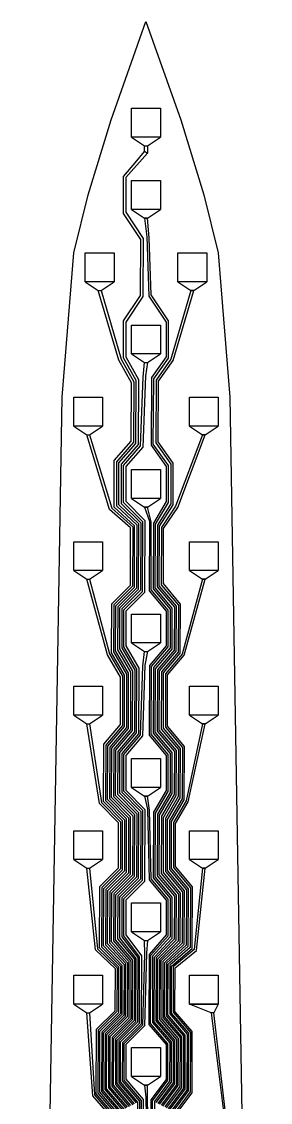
# Model space of a CAD drawing. Header units: inches. Extents: x 106592 to 209533, y 57057 to 74911.
# Drawn here: x 182641.7 to 182727.7, y 74037.4 to 74411.4 of the extents above; entities that cross this region are included whole.
import ezdxf

# ---------------------------------------------------------------- set-up
doc = ezdxf.new("R2010")
doc.units = ezdxf.units.IN
doc.header["$MEASUREMENT"] = 0
for name, color, linetype in [('metal', 221, 'Continuous'), ('nitride window', 40, 'Continuous'), ('profile', 140, 'Continuous')]:
    doc.layers.add(name, color=color, linetype=linetype)

msp = doc.modelspace()

# ---------------------------------------------------------------- linework, layer by layer
at = {"layer": 'metal'}
for points in [[(182679.71, 74381.39), (182689.71, 74381.39), (182689.71, 74371.39), (182679.71, 74371.39)], [(182689.71, 74371.39), (182679.71, 74371.39), (182684.21, 74368.39), (182685.21, 74368.39), (182689.71, 74371.39)], [(182684.21, 74368.39), (182685.21, 74368.39), (182685.21, 74365.89), (182684.21, 74366.39)], [(182679.71, 74356.39), (182689.71, 74356.39), (182689.71, 74346.39), (182679.71, 74346.39)], [(182689.71, 74346.39), (182679.71, 74346.39), (182684.21, 74343.39), (182685.21, 74343.39), (182689.71, 74346.39)], [(182663.71, 74331.39), (182673.71, 74331.39), (182673.71, 74321.39), (182663.71, 74321.39)], [(182695.71, 74331.39), (182705.71, 74331.39), (182705.71, 74321.39), (182695.71, 74321.39)], [(182673.71, 74321.39), (182663.71, 74321.39), (182668.21, 74318.39), (182669.21, 74318.39), (182673.71, 74321.39)], [(182705.71, 74321.39), (182695.71, 74321.39), (182700.21, 74318.39), (182701.21, 74318.39), (182705.71, 74321.39)], [(182679.71, 74306.39), (182689.71, 74306.39), (182689.71, 74296.39), (182679.71, 74296.39)], [(182689.71, 74296.39), (182679.71, 74296.39), (182684.21, 74293.39), (182685.21, 74293.39), (182689.71, 74296.39)], [(182659.71, 74281.39), (182669.71, 74281.39), (182669.71, 74271.39), (182659.71, 74271.39)], [(182699.71, 74281.39), (182709.71, 74281.39), (182709.71, 74271.39), (182699.71, 74271.39)], [(182669.71, 74271.39), (182659.71, 74271.39), (182664.21, 74268.39), (182665.21, 74268.39), (182669.71, 74271.39)], [(182709.71, 74271.39), (182699.71, 74271.39), (182704.21, 74268.39), (182705.21, 74268.39), (182709.71, 74271.39)], [(182679.71, 74256.39), (182689.71, 74256.39), (182689.71, 74246.39), (182679.71, 74246.39)], [(182689.71, 74246.39), (182679.71, 74246.39), (182684.21, 74243.39), (182685.21, 74243.39), (182689.71, 74246.39)], [(182659.71, 74231.39), (182669.71, 74231.39), (182669.71, 74221.39), (182659.71, 74221.39)], [(182699.71, 74231.39), (182709.71, 74231.39), (182709.71, 74221.39), (182699.71, 74221.39)], [(182669.71, 74221.39), (182659.71, 74221.39), (182664.21, 74218.39), (182665.21, 74218.39), (182669.71, 74221.39)], [(182709.71, 74221.39), (182699.71, 74221.39), (182704.21, 74218.39), (182705.21, 74218.39), (182709.71, 74221.39)], [(182679.71, 74206.39), (182689.71, 74206.39), (182689.71, 74196.39), (182679.71, 74196.39)], [(182689.71, 74196.39), (182679.71, 74196.39), (182684.21, 74193.39), (182685.21, 74193.39), (182689.71, 74196.39)], [(182659.71, 74181.39), (182669.71, 74181.39), (182669.71, 74171.39), (182659.71, 74171.39)], [(182699.71, 74181.39), (182709.71, 74181.39), (182709.71, 74171.39), (182699.71, 74171.39)], [(182669.71, 74171.39), (182659.71, 74171.39), (182664.21, 74168.39), (182665.21, 74168.39), (182669.71, 74171.39)], [(182709.71, 74171.39), (182699.71, 74171.39), (182704.21, 74168.39), (182705.21, 74168.39), (182709.71, 74171.39)], [(182679.71, 74156.39), (182689.71, 74156.39), (182689.71, 74146.39), (182679.71, 74146.39)], [(182689.71, 74146.39), (182679.71, 74146.39), (182684.21, 74143.39), (182685.21, 74143.39), (182689.71, 74146.39)], [(182659.71, 74131.39), (182669.71, 74131.39), (182669.71, 74121.39), (182659.71, 74121.39)], [(182699.71, 74131.39), (182709.71, 74131.39), (182709.71, 74121.39), (182699.71, 74121.39)], [(182669.71, 74121.39), (182659.71, 74121.39), (182664.21, 74118.39), (182665.21, 74118.39), (182669.71, 74121.39)], [(182709.71, 74121.39), (182699.71, 74121.39), (182704.21, 74118.39), (182705.21, 74118.39), (182709.71, 74121.39)], [(182679.71, 74106.39), (182689.71, 74106.39), (182689.71, 74096.39), (182679.71, 74096.39)], [(182689.71, 74096.39), (182679.71, 74096.39), (182684.21, 74093.39), (182685.21, 74093.39), (182689.71, 74096.39)], [(182659.71, 74081.39), (182669.71, 74081.39), (182669.71, 74071.39), (182659.71, 74071.39)], [(182699.71, 74081.39), (182709.71, 74081.39), (182709.71, 74071.39), (182699.71, 74071.39)], [(182669.71, 74071.39), (182659.71, 74071.39), (182664.21, 74068.39), (182665.21, 74068.39), (182669.71, 74071.39)], [(182699.71, 74071.39), (182709.71, 74071.39), (182708.21, 74068.39), (182707.21, 74068.39), (182699.71, 74071.39)], [(182679.71, 74056.39), (182689.71, 74056.39), (182689.71, 74046.39), (182679.71, 74046.39)], [(182689.71, 74046.39), (182679.71, 74046.39), (182684.21, 74043.39), (182685.21, 74043.39), (182689.71, 74046.39)]]:
    msp.add_lwpolyline(points, close=True, dxfattribs=at)
for points in [[(182679.51, 74036.29), (182673.51, 74043.29), (182673.56, 74059.58), (182680.03, 74066.03), (182680.11, 74086.59), (182674.21, 74093.64), (182674.26, 74109.22), (182680.73, 74115.67), (182680.81, 74136.94), (182674.21, 74143.64), (182674.26, 74159.22), (182680.03, 74166.03), (182680.11, 74186.59), (182675.61, 74194.34), (182675.64, 74208.5), (182682.12, 74214.95), (182682.21, 74237.64), (182675.31, 74244.19), (182675.35, 74258.65), (182681.22, 74265.41), (182681.31, 74287.19), (182676.91, 74294.99), (182676.93, 74307.83), (182682.84, 74316.65), (182682.91, 74335.99), (182676.91, 74344.99), (182676.93, 74357.83), (182680.96, 74362.47), (182684.21, 74366.39), (182685.21, 74365.89), (182677.73, 74357.42), (182677.71, 74345.39), (182683.71, 74336.39), (182683.64, 74316.23), (182677.73, 74307.42), (182677.71, 74295.39), (182682.11, 74287.59), (182682.02, 74265), (182676.14, 74258.24), (182676.11, 74244.59), (182682.91, 74237.99), (182682.81, 74214.59), (182676.34, 74208.14), (182676.31, 74194.69), (182680.81, 74186.94), (182680.73, 74165.67), (182674.95, 74158.86), (182674.91, 74143.99), (182681.51, 74137.29), (182681.42, 74115.31), (182674.95, 74108.86), (182674.91, 74093.99), (182680.71, 74086.89), (182680.63, 74065.72), (182674.16, 74059.27), (182674.11, 74043.59), (182680.11, 74036.59)], [(182689.39, 74036.74), (182694.67, 74043.81), (182694.71, 74058.89), (182688.71, 74065.89), (182688.8, 74087.05), (182695.17, 74093.55), (182695.21, 74109.14), (182689.31, 74116.19), (182689.39, 74136.74), (182693.78, 74144.27), (182693.81, 74158.44), (182687.91, 74165.49), (182688, 74187.46), (182693.78, 74194.27), (182693.81, 74208.44), (182687.91, 74215.49), (182688, 74237.46), (182692.49, 74244.94), (182692.51, 74257.79), (182687.2, 74265.19), (182687.41, 74287.77), (182692.49, 74294.94), (182692.51, 74307.79), (182686.51, 74316.79), (182685.79, 74336.54), (182685.21, 74343.39), (182685.21, 74343.39), (182684.21, 74343.39), (182685, 74336.95), (182685.71, 74316.39), (182691.71, 74307.39), (182691.7, 74295.36), (182686.61, 74288.19), (182686.51, 74264.79), (182691.71, 74257.39), (182691.7, 74245.36), (182687.31, 74237.82), (182687.21, 74215.14), (182693.11, 74208.09), (182693.09, 74194.63), (182687.31, 74187.82), (182687.21, 74165.14), (182693.11, 74158.09), (182693.09, 74144.63), (182688.7, 74137.1), (182688.61, 74115.84), (182694.51, 74108.79), (182694.48, 74093.91), (182688.2, 74087.36), (182688.11, 74065.59), (182694.11, 74058.59), (182694.08, 74044.12), (182688.8, 74037.05)], [(182678.31, 74035.69), (182672.31, 74042.69), (182672.37, 74060.2), (182678.84, 74066.65), (182678.91, 74085.99), (182672.81, 74092.94), (182672.87, 74109.94), (182679.34, 74116.39), (182679.41, 74136.24), (182672.81, 74142.94), (182672.87, 74159.94), (182678.64, 74166.75), (182678.71, 74185.89), (182674.21, 74193.64), (182674.26, 74209.22), (182680.73, 74215.67), (182680.73, 74236.89), (182673.71, 74243.39), (182673.76, 74259.48), (182679.64, 74266.23), (182679.71, 74286.39), (182675.31, 74294.19), (182668.21, 74318.39), (182668.21, 74318.39), (182669.21, 74318.39), (182676.11, 74294.59), (182680.51, 74286.79), (182680.43, 74265.82), (182674.55, 74259.06), (182674.51, 74243.79), (182681.51, 74237.29), (182681.42, 74215.31), (182674.95, 74208.86), (182674.91, 74193.99), (182679.41, 74186.24), (182679.34, 74166.39), (182673.56, 74159.58), (182673.51, 74143.29), (182680.11, 74136.59), (182680.03, 74116.03), (182673.56, 74109.58), (182673.51, 74093.29), (182679.51, 74086.29), (182679.44, 74066.34), (182672.97, 74059.89), (182672.91, 74042.99), (182678.91, 74035.99)], [(182690.58, 74036.12), (182695.87, 74043.19), (182695.91, 74059.49), (182689.91, 74066.49), (182689.99, 74086.43), (182696.56, 74092.83), (182696.61, 74109.84), (182690.71, 74116.89), (182690.78, 74136.02), (182695.17, 74143.55), (182695.21, 74159.14), (182689.31, 74166.19), (182689.39, 74186.74), (182695.17, 74193.55), (182695.21, 74209.14), (182689.31, 74216.19), (182689.39, 74236.74), (182694.08, 74244.12), (182694.11, 74258.59), (182688.91, 74265.99), (182689, 74286.95), (182694.08, 74294.12), (182701.21, 74318.39), (182701.21, 74318.39), (182700.21, 74318.39), (182693.29, 74294.53), (182688.2, 74287.36), (182688.11, 74265.59), (182693.31, 74258.19), (182693.29, 74244.53), (182688.7, 74237.1), (182688.61, 74215.84), (182694.51, 74208.79), (182694.48, 74193.91), (182688.7, 74187.1), (182688.61, 74165.84), (182694.51, 74158.79), (182694.48, 74143.91), (182690.09, 74136.38), (182690.01, 74116.54), (182695.91, 74109.49), (182695.87, 74093.19), (182689.39, 74086.74), (182689.31, 74066.19), (182695.31, 74059.19), (182695.27, 74043.5), (182689.99, 74036.43)], [(182680.71, 74036.89), (182674.71, 74043.89), (182674.75, 74058.96), (182681.22, 74065.41), (182681.31, 74087.19), (182675.61, 74094.34), (182675.64, 74108.5), (182682.12, 74114.95), (182682.21, 74137.64), (182675.61, 74144.34), (182675.64, 74158.5), (182681.42, 74165.31), (182681.51, 74187.29), (182677.01, 74195.04), (182677.03, 74207.78), (182683.51, 74214.23), (182683.61, 74238.34), (182676.91, 74244.99), (182676.93, 74257.83), (182682.81, 74264.59), (182683.71, 74288.39), (182684.21, 74293.39), (182684.21, 74293.39), (182685.21, 74293.39), (182684.51, 74288.79), (182683.61, 74264.17), (182677.73, 74257.42), (182677.73, 74245.39), (182684.31, 74238.69), (182684.2, 74213.86), (182677.73, 74207.42), (182677.71, 74195.39), (182682.21, 74187.64), (182682.12, 74164.95), (182676.34, 74158.14), (182676.31, 74144.69), (182682.91, 74137.99), (182682.81, 74114.59), (182676.34, 74108.14), (182676.31, 74094.69), (182681.91, 74087.49), (182681.82, 74065.1), (182675.35, 74058.65), (182675.31, 74044.19), (182681.31, 74037.19)], [(182677.11, 74035.09), (182671.11, 74042.09), (182671.18, 74060.82), (182677.65, 74067.26), (182677.71, 74085.39), (182671.41, 74092.24), (182671.48, 74110.66), (182677.95, 74117.11), (182678.01, 74135.54), (182671.41, 74142.24), (182671.48, 74160.66), (182677.25, 74167.47), (182677.31, 74185.19), (182672.81, 74192.94), (182672.87, 74209.94), (182679.34, 74216.39), (182679.41, 74236.24), (182672.11, 74242.59), (182664.21, 74268.39), (182664.21, 74268.39), (182665.21, 74268.39), (182672.91, 74242.99), (182680.11, 74236.59), (182680.03, 74216.03), (182673.56, 74209.58), (182673.51, 74193.29), (182678.01, 74185.54), (182677.95, 74167.11), (182672.17, 74160.3), (182672.11, 74142.59), (182678.71, 74135.89), (182678.64, 74116.75), (182672.17, 74110.3), (182672.11, 74092.59), (182678.31, 74085.69), (182678.25, 74066.96), (182671.77, 74060.51), (182671.71, 74042.39), (182677.71, 74035.39)], [(182691.77, 74035.51), (182697.06, 74042.57), (182697.11, 74060.09), (182691.11, 74067.09), (182691.18, 74085.82), (182697.95, 74092.11), (182698.01, 74110.54), (182692.11, 74117.59), (182692.17, 74135.3), (182696.56, 74142.83), (182696.61, 74159.84), (182690.71, 74166.89), (182690.78, 74186.02), (182696.56, 74192.83), (182696.61, 74209.84), (182690.71, 74216.89), (182690.78, 74236.02), (182695.67, 74243.29), (182705.21, 74268.39), (182705.21, 74268.39), (182704.21, 74268.39), (182694.87, 74243.71), (182690.09, 74236.38), (182690.01, 74216.54), (182695.91, 74209.49), (182695.87, 74193.19), (182690.09, 74186.38), (182690.01, 74166.54), (182695.91, 74159.49), (182695.87, 74143.19), (182691.48, 74135.66), (182691.41, 74117.24), (182697.31, 74110.19), (182697.25, 74092.47), (182690.58, 74086.12), (182690.51, 74066.79), (182696.51, 74059.79), (182696.46, 74042.88), (182691.18, 74035.82)], [(182688.2, 74037.36), (182693.48, 74044.43), (182693.51, 74058.29), (182687.51, 74065.29), (182687.61, 74087.67), (182693.78, 74094.27), (182693.81, 74108.44), (182687.91, 74115.49), (182688, 74137.46), (182692.39, 74144.99), (182692.41, 74157.74), (182686.51, 74164.79), (182686.61, 74188.19), (182692.39, 74194.99), (182692.41, 74207.74), (182686.51, 74214.79), (182686.51, 74238.24), (182685.21, 74243.39), (182685.21, 74243.39), (182684.21, 74243.39), (182685.92, 74238.55), (182685.81, 74214.44), (182691.71, 74207.39), (182691.7, 74195.36), (182685.92, 74188.55), (182685.81, 74164.44), (182691.71, 74157.39), (182691.7, 74145.36), (182687.31, 74137.82), (182687.21, 74115.14), (182693.11, 74108.09), (182693.09, 74094.63), (182687.01, 74087.98), (182686.91, 74064.99), (182692.91, 74057.99), (182692.89, 74044.74), (182687.61, 74037.67), (182687.51, 74015.29)], [(182675.91, 74034.49), (182669.91, 74041.49), (182669.99, 74061.43), (182676.46, 74067.88), (182676.51, 74084.79), (182670.01, 74091.54), (182670.09, 74111.38), (182676.56, 74117.83), (182676.61, 74134.84), (182670.01, 74141.54), (182670.09, 74161.38), (182675.87, 74168.19), (182675.91, 74184.49), (182671.41, 74192.24), (182664.21, 74218.39), (182664.21, 74218.39), (182665.21, 74218.39), (182672.11, 74192.59), (182676.61, 74184.84), (182676.56, 74167.83), (182670.78, 74161.02), (182670.71, 74141.89), (182677.31, 74135.19), (182677.25, 74117.47), (182670.78, 74111.02), (182670.71, 74091.89), (182677.11, 74085.09), (182677.06, 74067.57), (182670.58, 74061.12), (182670.51, 74041.79), (182676.51, 74034.79)], [(182692.97, 74034.89), (182698.25, 74041.96), (182698.31, 74060.69), (182692.31, 74067.69), (182692.37, 74085.2), (182699.34, 74091.39), (182699.41, 74111.24), (182693.51, 74118.29), (182693.56, 74134.58), (182697.95, 74142.11), (182698.01, 74160.54), (182692.11, 74167.59), (182692.17, 74185.3), (182697.95, 74192.11), (182705.21, 74218.39), (182705.21, 74218.39), (182704.21, 74218.39), (182697.25, 74192.47), (182691.48, 74185.66), (182691.41, 74167.24), (182697.31, 74160.19), (182697.25, 74142.47), (182692.87, 74134.94), (182692.81, 74117.94), (182698.71, 74110.89), (182698.64, 74091.75), (182691.77, 74085.51), (182691.71, 74067.39), (182697.71, 74060.39), (182697.65, 74042.26), (182692.37, 74035.2)], [(182681.82, 74015.1), (182681.91, 74037.49), (182675.91, 74044.49), (182675.94, 74058.34), (182682.41, 74064.79), (182682.51, 74087.79), (182677.01, 74095.04), (182677.03, 74107.78), (182683.51, 74114.23), (182683.61, 74138.34), (182677.01, 74145.04), (182677.03, 74157.78), (182682.81, 74164.59), (182683.61, 74188.34), (182684.21, 74193.39), (182684.21, 74193.39), (182685.21, 74193.39), (182684.31, 74188.69), (182683.51, 74164.23), (182677.73, 74157.42), (182677.71, 74145.39), (182684.31, 74138.69), (182684.2, 74113.86), (182677.73, 74107.42), (182677.71, 74095.39), (182683.11, 74088.09), (182683.01, 74064.48), (182676.54, 74058.03), (182676.51, 74044.79), (182682.51, 74037.79), (182682.41, 74014.79)], [(182674.71, 74033.89), (182668.71, 74040.89), (182668.8, 74062.05), (182675.27, 74068.5), (182675.31, 74084.19), (182668.61, 74090.84), (182668.7, 74112.1), (182675.17, 74118.55), (182675.21, 74134.14), (182668.61, 74140.84), (182664.21, 74168.39), (182664.21, 74168.39), (182665.21, 74168.39), (182669.31, 74141.19), (182675.91, 74134.49), (182675.87, 74118.19), (182669.39, 74111.74), (182669.31, 74091.19), (182675.91, 74084.49), (182675.87, 74068.19), (182669.39, 74061.74), (182669.31, 74041.19), (182675.31, 74034.19)], [(182694.16, 74034.27), (182699.44, 74041.34), (182699.51, 74061.29), (182693.51, 74068.29), (182693.56, 74084.58), (182700.73, 74090.67), (182700.81, 74111.94), (182694.91, 74118.99), (182694.95, 74133.86), (182699.34, 74141.39), (182705.21, 74168.39), (182705.21, 74168.39), (182704.21, 74168.39), (182698.64, 74141.75), (182694.26, 74134.22), (182694.21, 74118.64), (182700.11, 74111.59), (182700.03, 74091.03), (182692.97, 74084.89), (182692.91, 74067.99), (182698.91, 74060.99), (182698.84, 74041.65), (182693.56, 74034.58)], [(182686.91, 74014.99), (182687.01, 74037.98), (182692.29, 74045.05), (182692.31, 74057.69), (182686.31, 74064.69), (182686.42, 74088.29), (182692.39, 74094.99), (182692.41, 74107.74), (182686.51, 74114.79), (182685.92, 74138.55), (182685.21, 74143.39), (182685.21, 74143.39), (182684.21, 74143.39), (182685.23, 74138.91), (182685.81, 74114.44), (182691.71, 74107.39), (182691.7, 74095.36), (182685.82, 74088.6), (182685.71, 74064.39), (182691.71, 74057.39), (182691.7, 74045.36), (182686.42, 74038.29), (182686.31, 74014.69)], [(182673.51, 74033.29), (182667.51, 74040.29), (182667.61, 74062.67), (182674.08, 74069.12), (182674.11, 74083.59), (182667.21, 74090.14), (182664.21, 74118.39), (182664.21, 74118.39), (182665.21, 74118.39), (182667.91, 74090.49), (182674.71, 74083.89), (182674.67, 74068.81), (182668.2, 74062.36), (182668.11, 74040.59), (182674.11, 74033.59)], [(182695.35, 74033.65), (182700.63, 74040.72), (182700.71, 74061.89), (182694.71, 74068.89), (182694.75, 74083.96), (182702.12, 74089.95), (182705.21, 74118.39), (182705.21, 74118.39), (182704.21, 74118.39), (182701.42, 74090.31), (182694.16, 74084.27), (182694.11, 74068.59), (182700.11, 74061.59), (182700.03, 74041.03), (182694.75, 74033.96)], [(182683.01, 74014.48), (182683.11, 74038.09), (182677.11, 74045.09), (182677.13, 74057.73), (182683.61, 74064.17), (182684.31, 74088.69), (182684.21, 74093.39), (182684.21, 74093.39), (182685.21, 74093.39), (182684.91, 74088.99), (182684.2, 74063.86), (182677.73, 74057.42), (182677.73, 74045.39), (182683.71, 74038.39), (182683.61, 74014.17)], [(182672.31, 74032.69), (182666.31, 74039.69), (182664.21, 74068.39), (182664.21, 74068.39), (182665.21, 74068.39), (182666.91, 74039.99), (182672.91, 74032.99)], [(182712.29, 74032.73), (182708.21, 74068.39), (182708.21, 74068.39), (182707.21, 74068.39), (182711.7, 74032.42)], [(182685.71, 74014.39), (182685.23, 74038.91), (182685.21, 74043.39), (182685.21, 74043.39), (182684.21, 74043.39), (182684.63, 74039.22), (182685.11, 74014.09)]]:
    msp.add_lwpolyline(points, dxfattribs=at)
at = {"layer": 'nitride window'}
for points in [[(182679.71, 74381.39), (182689.71, 74381.39), (182689.71, 74371.39), (182679.71, 74371.39)], [(182679.71, 74356.39), (182689.71, 74356.39), (182689.71, 74346.39), (182679.71, 74346.39)], [(182663.71, 74331.39), (182673.71, 74331.39), (182673.71, 74321.39), (182663.71, 74321.39)], [(182695.71, 74331.39), (182705.71, 74331.39), (182705.71, 74321.39), (182695.71, 74321.39)], [(182679.71, 74306.39), (182689.71, 74306.39), (182689.71, 74296.39), (182679.71, 74296.39)], [(182659.71, 74281.39), (182669.71, 74281.39), (182669.71, 74271.39), (182659.71, 74271.39)], [(182699.71, 74281.39), (182709.71, 74281.39), (182709.71, 74271.39), (182699.71, 74271.39)], [(182679.71, 74256.39), (182689.71, 74256.39), (182689.71, 74246.39), (182679.71, 74246.39)], [(182659.71, 74231.39), (182669.71, 74231.39), (182669.71, 74221.39), (182659.71, 74221.39)], [(182699.71, 74231.39), (182709.71, 74231.39), (182709.71, 74221.39), (182699.71, 74221.39)], [(182679.71, 74206.39), (182689.71, 74206.39), (182689.71, 74196.39), (182679.71, 74196.39)], [(182659.71, 74181.39), (182669.71, 74181.39), (182669.71, 74171.39), (182659.71, 74171.39)], [(182699.71, 74181.39), (182709.71, 74181.39), (182709.71, 74171.39), (182699.71, 74171.39)], [(182679.71, 74156.39), (182689.71, 74156.39), (182689.71, 74146.39), (182679.71, 74146.39)], [(182659.71, 74131.39), (182669.71, 74131.39), (182669.71, 74121.39), (182659.71, 74121.39)], [(182699.71, 74131.39), (182709.71, 74131.39), (182709.71, 74121.39), (182699.71, 74121.39)], [(182679.71, 74106.39), (182689.71, 74106.39), (182689.71, 74096.39), (182679.71, 74096.39)], [(182659.71, 74081.39), (182669.71, 74081.39), (182669.71, 74071.39), (182659.71, 74071.39)], [(182699.71, 74081.39), (182709.71, 74081.39), (182709.71, 74071.39), (182699.71, 74071.39)], [(182679.71, 74056.39), (182689.71, 74056.39), (182689.71, 74046.39), (182679.71, 74046.39)]]:
    msp.add_lwpolyline(points, close=True, dxfattribs=at)
at = {"layer": 'profile'}
msp.add_lwpolyline([(182684.71, 74411.39), (182696.71, 74377.39), (182704.71, 74351.39), (182709.71, 74331.39), (182713.71, 74281.39), (182727.71, 73441.39), (182727.71, 71911.39), (182641.71, 71911.39), (182641.71, 73441.39), (182655.71, 74281.39), (182659.71, 74331.39), (182664.71, 74351.39), (182672.71, 74377.39)], close=True, dxfattribs=at)

doc.saveas('drawing.dxf')
